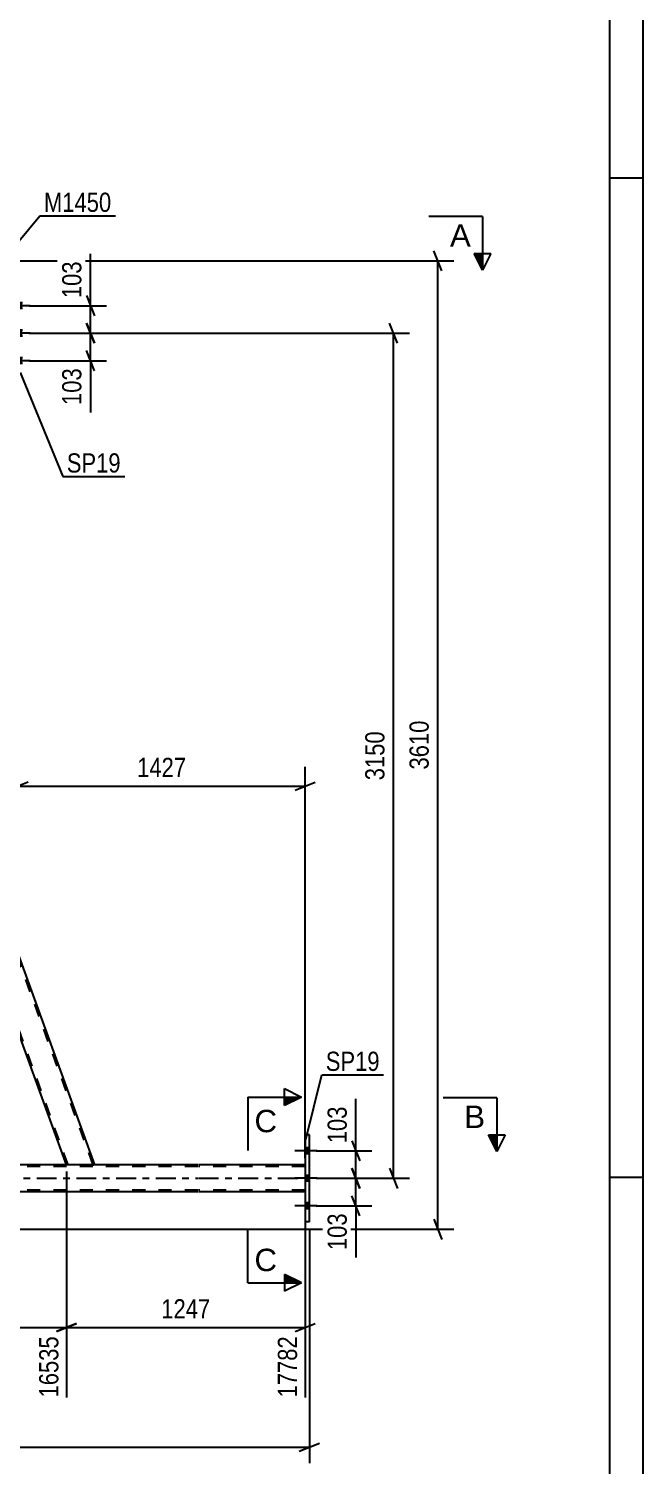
# Model space of a CAD drawing. Header units: millimetres. Extents: x 0 to 841, y 0 to 594.
# Drawn here: x 749.3 to 841, y 255.1 to 469.3 of the extents above; entities that cross this region are included whole.
import ezdxf

# ---------------------------------------------------------------- set-up
doc = ezdxf.new("R2010")
doc.units = ezdxf.units.MM
doc.linetypes.add('DXK_LINE_DOT2', pattern=[3.9198, 1.9599, -1.9599])
doc.linetypes.add('DXK_LINE_DOT3', pattern=[5.9187, 2.979, -0.9799, 0.9799, -0.9799])
doc.styles.add('Arial', font='ARIAL.TTF', dxfattribs={"height": 0.2})
doc.styles.add('Arial Narrow', font='ARIALN.TTF', dxfattribs={"height": 0.2})

# ---------------------------------------------------------------- blocks, each defined once
blk = doc.blocks.new('Unknown-122568519-1133 - 12225')
at = {"color": 5, "linetype": 'Continuous'}
for p, q in [((841, 0), (841, 594)), ((836, 5), (836, 589)), ((841, 447), (836, 447)), ((841, 298), (836, 298))]:
    blk.add_line(p, q, dxfattribs=at)
blk = doc.blocks.new('Part-122568519-5220 - 5055')
at = {"color": 2, "linetype": 'Continuous'}
for p, q in [((754.95, 299.9), (680.28, 299.9)), ((774.57, 299.9), (759.21, 299.9)), ((790.55, 299.9), (774.67, 299.9)), ((774.57, 295.9), (680.28, 295.9)), ((790.55, 295.9), (774.67, 295.9))]:
    blk.add_line(p, q, dxfattribs=at)
at = {"color": 7, "linetype": 'DXK_LINE_DOT2'}
for p, q in [((759.21, 299.9), (754.95, 299.9)), ((790.55, 299.9), (790.55, 295.9)), ((774.57, 299.66), (93.54, 299.66)), ((790.55, 299.66), (774.67, 299.66)), ((774.57, 296.14), (93.54, 296.14)), ((790.55, 296.14), (774.67, 296.14))]:
    blk.add_line(p, q, dxfattribs=at)
at = {"color": 7, "linetype": 'DXK_LINE_DOT3'}
for p, q in [((93.54, 297.9), (774.57, 297.9)), ((774.67, 297.9), (790.55, 297.9))]:
    blk.add_line(p, q, dxfattribs=at)
blk = doc.blocks.new('Part-122568519-5253 - 5055')
at = {"color": 7, "linetype": 'DXK_LINE_DOT2'}
for p, q in [((710.55, 421.9), (714.81, 421.9)), ((712.1, 417.65), (710.55, 421.9)), ((755.21, 299.9), (710.8, 421.9)), ((758.95, 299.9), (714.55, 421.9)), ((714.81, 421.9), (714.95, 421.5)), ((758.89, 299.9), (759.06, 299.9))]:
    blk.add_line(p, q, dxfattribs=at)
at = {"color": 2, "linetype": 'Continuous'}
for p, q in [((759.21, 299.9), (714.95, 421.5)), ((754.95, 299.9), (712.1, 417.65)), ((758.89, 299.9), (754.95, 299.9)), ((759.17, 299.9), (758.89, 299.9)), ((759.21, 299.9), (759.17, 299.9))]:
    blk.add_line(p, q, dxfattribs=at)
blk = doc.blocks.new('Part-122568519-5277 - 5055')
at = {"color": 2, "linetype": 'Continuous'}
for p, q in [((791.19, 304.4), (790.55, 304.4)), ((790.55, 304.4), (790.55, 291.4)), ((791.19, 291.4), (791.19, 304.4)), ((791.19, 291.4), (790.55, 291.4))]:
    blk.add_line(p, q, dxfattribs=at)
blk = doc.blocks.new('Bolt-122568519-5435 - 5055')
at = {"linetype": 'Continuous'}
for points in [[(790.55, 302.44), (790.55, 301.56), (791.19, 301.56), (791.19, 302.44)], [(790.55, 302.44), (790.55, 301.56), (791.19, 301.56), (791.19, 302.44)], [(790.55, 302.44), (790.55, 301.56), (791.19, 301.56), (791.19, 302.44)], [(790.55, 298.34), (790.55, 297.46), (791.19, 297.46), (791.19, 298.34)], [(790.55, 298.34), (790.55, 297.46), (791.19, 297.46), (791.19, 298.34)], [(790.55, 294.24), (790.55, 293.36), (791.19, 293.36), (791.19, 294.24)], [(790.55, 294.24), (790.55, 293.36), (791.19, 293.36), (791.19, 294.24)], [(790.55, 294.24), (790.55, 293.36), (791.19, 293.36), (791.19, 294.24)]]:
    blk.add_hatch(color=1, dxfattribs=at).paths.add_polyline_path(points)
at = {"color": 1, "linetype": 'Continuous'}
for p, q in [((792.35, 302), (789.03, 302)), ((792.35, 302), (789.03, 302)), ((792.35, 302), (789.03, 302)), ((791.19, 302.44), (790.55, 302.44)), ((791.19, 302.44), (790.55, 302.44)), ((791.19, 302.44), (790.55, 302.44)), ((791.19, 301.56), (790.55, 301.56)), ((791.19, 301.56), (790.55, 301.56)), ((791.19, 301.56), (790.55, 301.56)), ((792.35, 297.9), (789.03, 297.9)), ((792.35, 297.9), (789.03, 297.9)), ((791.19, 298.34), (790.55, 298.34)), ((791.19, 298.34), (790.55, 298.34)), ((791.19, 297.46), (790.55, 297.46)), ((791.19, 297.46), (790.55, 297.46)), ((792.35, 293.8), (789.03, 293.8)), ((792.35, 293.8), (789.03, 293.8)), ((792.35, 293.8), (789.03, 293.8)), ((791.19, 294.24), (790.55, 294.24)), ((791.19, 294.24), (790.55, 294.24)), ((791.19, 294.24), (790.55, 294.24)), ((791.19, 293.36), (790.55, 293.36)), ((791.19, 293.36), (790.55, 293.36)), ((791.19, 293.36), (790.55, 293.36))]:
    blk.add_line(p, q, dxfattribs=at)
blk = doc.blocks.new('Bolt-122568519-5436 - 5055')
at = {"linetype": 'Continuous'}
for points in [[(747.76, 428.44), (747.76, 427.56), (748.4, 427.56), (748.4, 428.44)], [(747.76, 428.44), (747.76, 427.56), (748.4, 427.56), (748.4, 428.44)], [(747.76, 428.44), (747.76, 427.56), (748.4, 427.56), (748.4, 428.44)], [(747.76, 424.34), (747.76, 423.46), (748.4, 423.46), (748.4, 424.34)], [(747.76, 424.34), (747.76, 423.46), (748.4, 423.46), (748.4, 424.34)], [(747.76, 420.24), (747.76, 419.36), (748.4, 419.36), (748.4, 420.24)], [(747.76, 420.24), (747.76, 419.36), (748.4, 419.36), (748.4, 420.24)], [(747.76, 420.24), (747.76, 419.36), (748.4, 419.36), (748.4, 420.24)]]:
    blk.add_hatch(color=1, dxfattribs=at).paths.add_polyline_path(points)
at = {"color": 1, "linetype": 'Continuous'}
for p, q in [((748.4, 428.44), (747.76, 428.44)), ((748.4, 428.44), (747.76, 428.44)), ((748.4, 428.44), (747.76, 428.44)), ((749.56, 428), (746.24, 428)), ((749.56, 428), (746.24, 428)), ((749.56, 428), (746.24, 428)), ((748.4, 427.56), (747.76, 427.56)), ((748.4, 427.56), (747.76, 427.56)), ((748.4, 427.56), (747.76, 427.56)), ((748.4, 424.34), (747.76, 424.34)), ((748.4, 424.34), (747.76, 424.34)), ((749.56, 423.9), (746.24, 423.9)), ((749.56, 423.9), (746.24, 423.9)), ((748.4, 423.46), (747.76, 423.46)), ((748.4, 423.46), (747.76, 423.46)), ((749.56, 419.8), (746.24, 419.8)), ((749.56, 419.8), (746.24, 419.8)), ((749.56, 419.8), (746.24, 419.8)), ((748.4, 420.24), (747.76, 420.24)), ((748.4, 420.24), (747.76, 420.24)), ((748.4, 420.24), (747.76, 420.24)), ((748.4, 419.36), (747.76, 419.36)), ((748.4, 419.36), (747.76, 419.36)), ((748.4, 419.36), (747.76, 419.36))]:
    blk.add_line(p, q, dxfattribs=at)
blk = doc.blocks.new('StraightDimension-122568519-6134 - 5055')
at = {"color": 7, "linetype": 'Continuous'}
for p, q in [((757.93, 425.4), (759.13, 422.4)), ((749.4, 423.9), (760.93, 423.9)), ((758.53, 419.8), (758.53, 423.9)), ((749.4, 419.8), (760.93, 419.8)), ((759.13, 418.3), (757.93, 421.3))]:
    blk.add_line(p, q, dxfattribs=at)
at = {"color": 0}
blk.add_wipeout([(757.78, 419.27), (753.58, 419.27), (753.58, 412.59), (757.78, 412.59)], dxfattribs=at)
at = {"color": 7, "linetype": 'Continuous'}
blk.add_line((758.53, 419.8), (758.53, 412.07), dxfattribs=at)
blk.add_line((758.53, 419.8), (758.53, 412.07), dxfattribs=at)
at = {"color": 3, "style": 'Arial Narrow'}
blk.add_text('103', height=2.863, rotation=90.0002, dxfattribs=at).set_placement((757.18, 413.19))
blk = doc.blocks.new('StraightDimension-122568519-6151 - 5055')
at = {"color": 7, "linetype": 'Continuous'}
for p, q in [((792.19, 302), (800.52, 302)), ((797.52, 303.5), (798.72, 300.5)), ((798.12, 297.9), (798.12, 302)), ((792.19, 297.9), (800.52, 297.9)), ((798.72, 296.4), (797.52, 299.4))]:
    blk.add_line(p, q, dxfattribs=at)
at = {"color": 0}
blk.add_wipeout([(797.37, 309.21), (793.17, 309.21), (793.17, 302.52), (797.37, 302.52)], dxfattribs=at)
at = {"color": 7, "linetype": 'Continuous'}
blk.add_line((798.12, 302), (798.12, 309.73), dxfattribs=at)
blk.add_line((798.12, 302), (798.12, 309.73), dxfattribs=at)
at = {"color": 3, "style": 'Arial Narrow'}
blk.add_text('103', height=2.863, rotation=90.0002, dxfattribs=at).set_placement((796.77, 303.12))
blk = doc.blocks.new('StraightDimension-122568519-5876 - 5055')
at = {"color": 7, "linetype": 'Continuous'}
for p, q in [((810.94, 433.2), (809.74, 436.2)), ((745.46, 434.7), (812.74, 434.7)), ((810.34, 290.3), (810.34, 434.7)), ((809.74, 291.8), (810.94, 288.8)), ((681.28, 290.3), (812.74, 290.3))]:
    blk.add_line(p, q, dxfattribs=at)
at = {"color": 0}
blk.add_wipeout([(809.59, 366.75), (805.39, 366.75), (805.39, 358.24), (809.59, 358.24)], dxfattribs=at)
at = {"color": 3, "style": 'Arial Narrow'}
blk.add_text('3610', height=2.863, rotation=90.0002, dxfattribs=at).set_placement((808.99, 358.84))
blk = doc.blocks.new('StraightDimension-122568519-6663 - 5055')
at = {"color": 7, "linetype": 'Continuous'}
for p, q in [((754.95, 298.9), (754.95, 265.22)), ((790.55, 294.9), (790.55, 265.22)), ((756.45, 276.26), (753.45, 275.06)), ((754.95, 275.66), (790.55, 275.66)), ((789.05, 275.06), (792.05, 276.26))]:
    blk.add_line(p, q, dxfattribs=at)
at = {"color": 0}
blk.add_wipeout([(777.01, 276.41), (777.01, 280.61), (768.5, 280.61), (768.5, 276.41)], dxfattribs=at)
at = {"color": 0, "linetype": 'Continuous'}
blk.add_wipeout([(789.95, 274.96), (785.75, 274.96), (785.75, 264.62), (789.95, 264.62)], dxfattribs=at)
at = {"color": 3, "style": 'Arial Narrow'}
blk.add_text('1247', height=2.863, dxfattribs=at).set_placement((769.1, 277.01))
at = {"color": 3, "linetype": 'Continuous', "style": 'Arial Narrow'}
blk.add_text('17782', height=2.863, rotation=90.0002, dxfattribs=at).set_placement((789.35, 265.22))
blk = doc.blocks.new('StraightDimension-122568519-6126 - 5055')
at = {"color": 7, "linetype": 'Continuous'}
for p, q in [((757.93, 429.5), (759.13, 426.5)), ((749.4, 428), (760.93, 428)), ((758.53, 423.9), (758.53, 428)), ((759.13, 422.4), (757.93, 425.4)), ((749.4, 423.9), (760.93, 423.9))]:
    blk.add_line(p, q, dxfattribs=at)
at = {"color": 0}
blk.add_wipeout([(757.78, 435.21), (753.58, 435.21), (753.58, 428.52), (757.78, 428.52)], dxfattribs=at)
at = {"color": 7, "linetype": 'Continuous'}
blk.add_line((758.53, 428), (758.53, 435.73), dxfattribs=at)
blk.add_line((758.53, 428), (758.53, 435.73), dxfattribs=at)
at = {"color": 3, "style": 'Arial Narrow'}
blk.add_text('103', height=2.863, rotation=90.0002, dxfattribs=at).set_placement((757.18, 429.12))
blk = doc.blocks.new('StraightDimension-122568519-6405 - 5055')
at = {"color": 7, "linetype": 'Continuous'}
for p, q in [((791.19, 290.4), (791.19, 255.41)), ((47.04, 257.81), (791.19, 257.81)), ((789.69, 257.21), (792.69, 258.41))]:
    blk.add_line(p, q, dxfattribs=at)
blk = doc.blocks.new('StraightDimension-122568519-6143 - 5055')
at = {"color": 7, "linetype": 'Continuous'}
for p, q in [((792.19, 297.9), (800.52, 297.9)), ((797.52, 299.4), (798.72, 296.4)), ((798.12, 293.8), (798.12, 297.9)), ((792.19, 293.8), (800.52, 293.8)), ((798.72, 292.3), (797.52, 295.3))]:
    blk.add_line(p, q, dxfattribs=at)
at = {"color": 0}
blk.add_wipeout([(797.37, 293.27), (793.17, 293.27), (793.17, 286.59), (797.37, 286.59)], dxfattribs=at)
at = {"color": 7, "linetype": 'Continuous'}
blk.add_line((798.12, 293.8), (798.12, 286.07), dxfattribs=at)
blk.add_line((798.12, 293.8), (798.12, 286.07), dxfattribs=at)
at = {"color": 3, "style": 'Arial Narrow'}
blk.add_text('103', height=2.863, rotation=90.0002, dxfattribs=at).set_placement((796.77, 287.19))
blk = doc.blocks.new('StraightDimension-122568519-6394 - 5055')
at = {"color": 7, "linetype": 'Continuous'}
for p, q in [((747.76, 420.9), (747.76, 353.98)), ((790.55, 300.9), (790.55, 359.23)), ((749.26, 356.98), (746.26, 355.78)), ((747.76, 356.38), (790.55, 356.38)), ((789.05, 355.78), (792.05, 356.98))]:
    blk.add_line(p, q, dxfattribs=at)
at = {"color": 0}
blk.add_wipeout([(773.41, 357.13), (773.41, 361.33), (764.9, 361.33), (764.9, 357.13)], dxfattribs=at)
at = {"color": 3, "style": 'Arial Narrow'}
blk.add_text('1427', height=2.863, dxfattribs=at).set_placement((765.5, 357.73))
blk = doc.blocks.new('StraightDimension-122568519-6644 - 5055')
at = {"color": 7, "linetype": 'Continuous'}
for p, q in [((675.39, 298.9), (675.39, 265.22)), ((754.95, 298.9), (754.95, 265.22)), ((676.89, 276.26), (673.89, 275.06)), ((675.39, 275.66), (754.95, 275.66)), ((753.45, 275.06), (756.45, 276.26))]:
    blk.add_line(p, q, dxfattribs=at)
at = {"color": 0}
blk.add_wipeout([(719.43, 276.41), (719.43, 280.61), (710.92, 280.61), (710.92, 276.41)], dxfattribs=at)
at = {"color": 0, "linetype": 'Continuous'}
blk.add_wipeout([(754.35, 274.96), (750.15, 274.96), (750.15, 264.62), (754.35, 264.62)], dxfattribs=at)
at = {"color": 3, "style": 'Arial Narrow'}
blk.add_text('1989', height=2.863, dxfattribs=at).set_placement((711.52, 277.01))
at = {"color": 3, "linetype": 'Continuous', "style": 'Arial Narrow'}
blk.add_text('16535', height=2.863, rotation=90.0002, dxfattribs=at).set_placement((753.75, 265.22))
blk = doc.blocks.new('StraightDimension-122568519-6712 - 5055')
at = {"color": 7, "linetype": 'Continuous'}
for p, q in [((804.34, 422.4), (803.14, 425.4)), ((749.4, 423.9), (806.14, 423.9)), ((803.74, 297.9), (803.74, 423.9)), ((792.19, 297.9), (806.14, 297.9)), ((803.14, 299.4), (804.34, 296.4))]:
    blk.add_line(p, q, dxfattribs=at)
at = {"color": 0}
blk.add_wipeout([(802.99, 365.16), (798.79, 365.16), (798.79, 356.64), (802.99, 356.64)], dxfattribs=at)
at = {"color": 3, "style": 'Arial Narrow'}
blk.add_text('3150', height=2.863, rotation=90.0002, dxfattribs=at).set_placement((802.39, 357.24))
blk = doc.blocks.new('Mark-122568519-5273 - 5055')
at = {"color": 0}
blk.add_wipeout([(801.67, 313.91), (801.67, 316.91), (793.64, 316.91), (793.64, 313.91)], dxfattribs=at)
blk.add_wipeout([(801.67, 313.91), (801.67, 316.91), (793.64, 316.91), (793.64, 313.91)], dxfattribs=at)
at = {"color": 30, "linetype": 'Continuous'}
for p, q in [((790.66, 303.69), (793.04, 313.31)), ((793.04, 313.31), (802.27, 313.31))]:
    blk.add_line(p, q, dxfattribs=at)
at = {"color": 3, "style": 'Arial Narrow'}
blk.add_text('SP19', height=2.863, dxfattribs=at).set_placement((793.64, 313.91))
blk = doc.blocks.new('Mark-122568519-5289 - 5055')
at = {"color": 0}
blk.add_wipeout([(763.05, 403.12), (763.05, 406.12), (755.01, 406.12), (755.01, 403.12)], dxfattribs=at)
blk.add_wipeout([(763.05, 403.12), (763.05, 406.12), (755.01, 406.12), (755.01, 403.12)], dxfattribs=at)
at = {"color": 30, "linetype": 'Continuous'}
for p, q in [((748.06, 418.03), (754.41, 402.52)), ((754.41, 402.52), (763.65, 402.52))]:
    blk.add_line(p, q, dxfattribs=at)
at = {"color": 3, "style": 'Arial Narrow'}
blk.add_text('SP19', height=2.863, dxfattribs=at).set_placement((755.01, 403.12))
blk = doc.blocks.new('Mark-122568519-5344 - 5055')
at = {"color": 0}
blk.add_wipeout([(761.65, 441.98), (761.65, 444.98), (751.6, 444.98), (751.6, 441.98)], dxfattribs=at)
blk.add_wipeout([(761.65, 441.98), (761.65, 444.98), (751.6, 444.98), (751.6, 441.98)], dxfattribs=at)
at = {"color": 30, "linetype": 'Continuous'}
for p, q in [((743.71, 432.66), (751, 441.38)), ((751, 441.38), (762.25, 441.38))]:
    blk.add_line(p, q, dxfattribs=at)
at = {"color": 3, "style": 'Arial Narrow'}
blk.add_text('M1450', height=2.863, dxfattribs=at).set_placement((751.6, 441.98))
blk = doc.blocks.new('SectionMark-122568519-6748 - 5055')
at = {"color": 6, "linetype": 'Continuous'}
for p in [(819.15, 309.9), (820.4, 304.4)]:
    blk.add_line(p, (819.15, 301.9), dxfattribs=at)
at = {"color": 0, "linetype": 'Continuous'}
blk.add_wipeout([(817.4, 305.4), (817.4, 308.9), (814.29, 308.9), (814.29, 305.4)], dxfattribs=at)
at = {"linetype": 'Continuous'}
blk.add_hatch(color=6, dxfattribs=at).paths.add_polyline_path([(817.9, 304.4), (819.15, 304.4), (819.15, 301.9)])
at = {"color": 6, "linetype": 'Continuous'}
for p, q in [((819.15, 309.9), (811.15, 309.9)), ((817.9, 304.4), (820.4, 304.4)), ((819.15, 301.9), (817.9, 304.4))]:
    blk.add_line(p, q, dxfattribs=at)
at = {"color": 3, "linetype": 'Continuous', "style": 'Arial'}
blk.add_text('B', height=3.34, dxfattribs=at).set_placement((814.29, 305.4))
blk = doc.blocks.new('SectionMark-122568519-6752 - 5055')
at = {"linetype": 'Continuous'}
for points in [[(787.5, 308.77), (787.5, 310.02), (790, 310.02)], [(787.5, 282.31), (787.5, 283.56), (790, 282.31)]]:
    blk.add_hatch(color=6, dxfattribs=at).paths.add_polyline_path(points)
at = {"color": 6, "linetype": 'Continuous'}
for p, q in [((787.5, 308.77), (787.5, 311.27)), ((787.5, 311.27), (790, 310.02)), ((782, 310.02), (790, 310.02)), ((790, 310.02), (787.5, 308.77)), ((790, 282.31), (787.5, 283.56)), ((787.5, 283.56), (787.5, 281.06)), ((782, 282.31), (790, 282.31)), ((790, 282.31), (787.5, 281.06))]:
    blk.add_line(p, q, dxfattribs=at)
at = {"color": 0, "linetype": 'Continuous'}
for points in [[(786.37, 304.77), (786.37, 308.27), (783, 308.27), (783, 304.77)], [(786.37, 284.06), (786.37, 287.56), (783, 287.56), (783, 284.06)]]:
    blk.add_wipeout(points, dxfattribs=at)
at = {"color": 6, "linetype": 'Continuous'}
for p, q in [((782, 310.02), (782, 302.02)), ((782, 282.31), (782, 290.31))]:
    blk.add_line(p, q, dxfattribs=at)
at = {"color": 3, "linetype": 'Continuous', "style": 'Arial'}
for p in [(783, 304.77), (783, 284.06)]:
    blk.add_text('C', height=3.34, dxfattribs=at).set_placement(p)
blk = doc.blocks.new('SectionMark-122568519-6754 - 5055')
at = {"color": 6, "linetype": 'Continuous'}
for p in [(817.02, 441.3), (818.27, 435.8)]:
    blk.add_line(p, (817.02, 433.3), dxfattribs=at)
at = {"color": 0, "linetype": 'Continuous'}
blk.add_wipeout([(815.27, 436.8), (815.27, 440.3), (812.16, 440.3), (812.16, 436.8)], dxfattribs=at)
at = {"linetype": 'Continuous'}
blk.add_hatch(color=6, dxfattribs=at).paths.add_polyline_path([(815.77, 435.8), (817.02, 435.8), (817.02, 433.3)])
at = {"color": 6, "linetype": 'Continuous'}
for p, q in [((817.02, 441.3), (809.02, 441.3)), ((815.77, 435.8), (818.27, 435.8)), ((817.02, 433.3), (815.77, 435.8))]:
    blk.add_line(p, q, dxfattribs=at)
at = {"color": 3, "linetype": 'Continuous', "style": 'Arial'}
blk.add_text('A', height=3.34, dxfattribs=at).set_placement((812.16, 436.8))

msp = doc.modelspace()

# ---------------------------------------------------------------- block references
for name in ['Unknown-122568519-1133 - 12225', 'Bolt-122568519-5436 - 5055', 'Part-122568519-5253 - 5055', 'Part-122568519-5277 - 5055', 'Bolt-122568519-5435 - 5055', 'Part-122568519-5220 - 5055']:
    msp.add_blockref(name, (0, 0))

# ---------------------------------------------------------------- next in the draw order: block references
for name in ['StraightDimension-122568519-6134 - 5055', 'StraightDimension-122568519-6151 - 5055']:
    msp.add_blockref(name, (0, 0))

# ---------------------------------------------------------------- next in the draw order: block references
msp.add_blockref('StraightDimension-122568519-5876 - 5055', (0, 0))

# ---------------------------------------------------------------- next in the draw order: block references
for name in ['StraightDimension-122568519-6126 - 5055', 'StraightDimension-122568519-6663 - 5055']:
    msp.add_blockref(name, (0, 0))

# ---------------------------------------------------------------- next in the draw order: block references
for name in ['Mark-122568519-5344 - 5055', 'StraightDimension-122568519-6405 - 5055']:
    msp.add_blockref(name, (0, 0))

# ---------------------------------------------------------------- next in the draw order: block references
for name in ['SectionMark-122568519-6754 - 5055', 'StraightDimension-122568519-6394 - 5055', 'StraightDimension-122568519-6644 - 5055', 'StraightDimension-122568519-6143 - 5055']:
    msp.add_blockref(name, (0, 0))

# ---------------------------------------------------------------- next in the draw order: block references
msp.add_blockref('StraightDimension-122568519-6712 - 5055', (0, 0))

# ---------------------------------------------------------------- next in the draw order: block references
for name in ['Mark-122568519-5289 - 5055', 'Mark-122568519-5273 - 5055']:
    msp.add_blockref(name, (0, 0))

# ---------------------------------------------------------------- next in the draw order: block references
msp.add_blockref('SectionMark-122568519-6748 - 5055', (0, 0))

# ---------------------------------------------------------------- next in the draw order: block references
msp.add_blockref('SectionMark-122568519-6752 - 5055', (0, 0))

doc.saveas('drawing.dxf')
